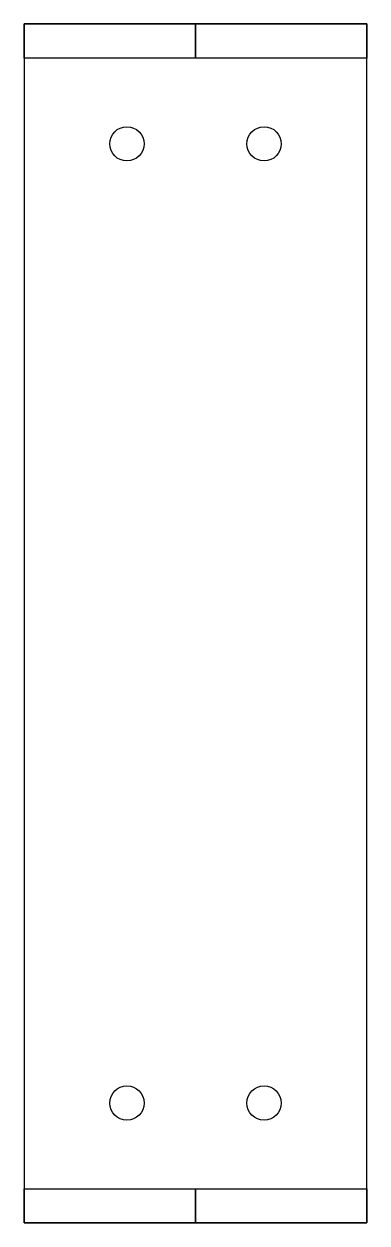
# Model space of a CAD drawing. Header units: millimetres. Extents: x 5 to 55, y 0 to 175.
import ezdxf

# ---------------------------------------------------------------- set-up
doc = ezdxf.new("R2010")
doc.units = ezdxf.units.MM
doc.layers.get('0').update_dxf_attribs({"linetype": 'CONTINUOUS'})

msp = doc.modelspace()

# ---------------------------------------------------------------- linework, layer by layer
for points in [[(55.08, 174.69), (5.08, 174.69), (5.08, -0.31), (55.08, -0.31)], [(5.08, 174.69), (30.08, 174.69), (30.08, 169.69), (30.08, 174.69), (55.08, 174.69), (55.08, 169.69), (30.08, 169.69), (5.08, 169.69)], [(55.08, -0.31), (30.08, -0.31), (5.08, -0.31), (5.08, 4.69), (30.08, 4.69), (30.08, -0.31), (30.08, 4.69), (55.08, 4.69)]]:
    msp.add_lwpolyline(points, close=True)
for centre in [(20.08, 157.19), (40.08, 157.19), (20.08, 17.19), (40.08, 17.19)]:
    msp.add_circle(centre, 2.5)

doc.saveas('drawing.dxf')
